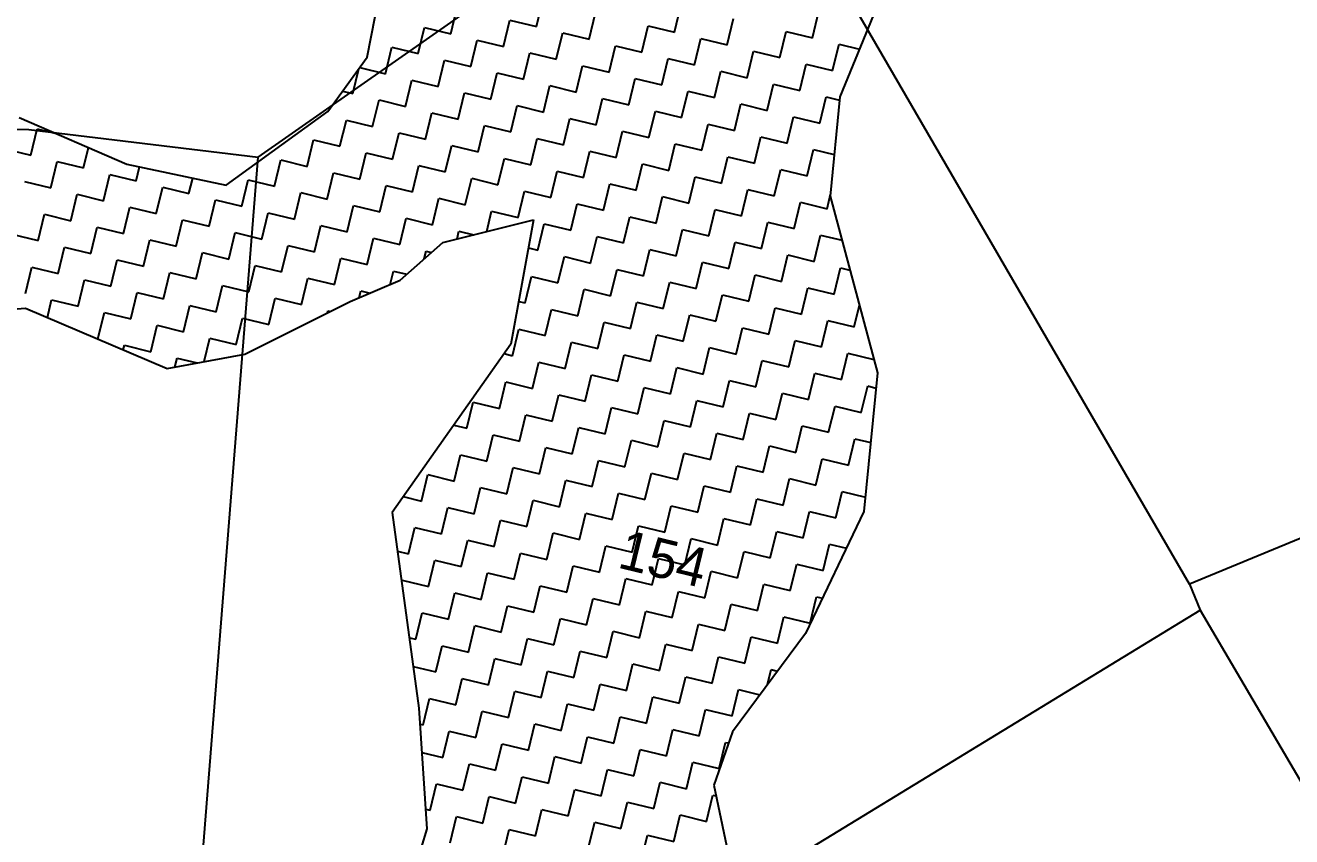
# Model space of a CAD drawing. Header units: metres. Extents: x 280481 to 282563, y 2046849 to 2049468.
# Drawn here: x 281354 to 281471.5, y 2048203.7 to 2048279 of the extents above; entities that cross this region are included whole.
import ezdxf
from ezdxf.enums import TextEntityAlignment as Align

# ---------------------------------------------------------------- set-up
doc = ezdxf.new("R2010")
doc.units = ezdxf.units.M
for name, color, linetype in [('POLY_HATCH', 12, 'Continuous'), ('POLY_PARCEL', 6, 'Continuous'), ('TEXT_PARCEL', 7, 'Continuous')]:
    doc.layers.add(name, color=color, linetype=linetype)
doc.styles.add('TEXT_MAP', font='')
doc.styles.get('TEXT_MAP').set_extended_font_data('Kruti Dev 050')

msp = doc.modelspace()

# ---------------------------------------------------------------- linework, layer by layer
at = {"layer": 'POLY_HATCH'}
for p, q in [((281385.69, 2048276.03), (281392.91, 2048312.48)), ((281434.85, 2048285.2), (281429.58, 2048272.34)), ((281382.05, 2048271), (281385.69, 2048276.03)), ((281429.58, 2048272.34), (281428.69, 2048263.14)), ((281372.59, 2048264.15), (281382.05, 2048271)), ((281353.38, 2048270.42), (281363.37, 2048266.11)), ((281363.37, 2048266.11), (281372.59, 2048264.15)), ((281428.69, 2048263.14), (281433.06, 2048246.75)), ((281392.71, 2048258.85), (281401.14, 2048260.94)), ((281401.14, 2048260.94), (281399.03, 2048249.39)), ((281388.75, 2048255.33), (281392.71, 2048258.85)), ((281384.13, 2048253.35), (281388.75, 2048255.33)), ((281374.33, 2048248.48), (281384.13, 2048253.35)), ((281345.21, 2048252.1), (281353.98, 2048252.73)), ((281353.98, 2048252.73), (281367.11, 2048247.13)), ((281399.03, 2048249.39), (281388.01, 2048233.79)), ((281367.11, 2048247.13), (281374.33, 2048248.48)), ((281433.06, 2048246.75), (281431.82, 2048233.87)), ((281388.01, 2048233.79), (281390.5, 2048215.62)), ((281431.82, 2048233.87), (281426.39, 2048222.55)), ((281426.39, 2048222.55), (281419.61, 2048213.43)), ((281390.5, 2048215.62), (281391.24, 2048204.41)), ((281419.61, 2048213.43), (281417.87, 2048208.48)), ((281417.87, 2048208.48), (281420.51, 2048195.89)), ((281391.24, 2048204.41), (281389.65, 2048199.28))]:
    msp.add_line(p, q, dxfattribs=at)
at = {"layer": 'POLY_HATCH', "linetype": 'Continuous'}
for p, q in [((281401.4, 2048278.88), (281401.99, 2048281.32)), ((281393.47, 2048278.21), (281394.06, 2048280.66)), ((281406.29, 2048277.69), (281406.89, 2048280.14)), ((281414.23, 2048278.36), (281414.82, 2048280.8)), ((281427.05, 2048277.84), (281427.64, 2048280.29)), ((281390.43, 2048276.36), (281391.02, 2048278.8)), ((281391.02, 2048278.8), (281393.47, 2048278.21)), ((281398.36, 2048277.02), (281398.95, 2048279.47)), ((281398.95, 2048279.47), (281401.4, 2048278.88)), ((281411.19, 2048276.5), (281411.78, 2048278.95)), ((281411.78, 2048278.95), (281414.23, 2048278.36)), ((281419.12, 2048277.17), (281419.71, 2048279.62)), ((281395.32, 2048275.17), (281395.91, 2048277.62)), ((281395.91, 2048277.62), (281398.36, 2048277.02)), ((281403.25, 2048275.84), (281403.85, 2048278.28)), ((281403.85, 2048278.28), (281406.29, 2048277.69)), ((281416.08, 2048275.32), (281416.67, 2048277.76)), ((281416.67, 2048277.76), (281419.12, 2048277.17)), ((281424.01, 2048275.99), (281424.6, 2048278.43)), ((281424.6, 2048278.43), (281427.05, 2048277.84)), ((281387.39, 2048274.5), (281387.98, 2048276.95)), ((281387.98, 2048276.95), (281390.43, 2048276.36)), ((281400.21, 2048273.98), (281400.81, 2048276.43)), ((281400.81, 2048276.43), (281403.25, 2048275.84)), ((281408.15, 2048274.65), (281408.74, 2048277.1)), ((281408.74, 2048277.1), (281411.19, 2048276.5)), ((281420.97, 2048274.13), (281421.57, 2048276.58)), ((281421.57, 2048276.58), (281424.01, 2048275.99)), ((281428.9, 2048274.8), (281429.5, 2048277.25)), ((281429.5, 2048277.25), (281431.4, 2048276.79)), ((281392.28, 2048273.32), (281392.88, 2048275.76)), ((281392.88, 2048275.76), (281395.32, 2048275.17)), ((281405.11, 2048272.8), (281405.7, 2048275.24)), ((281405.7, 2048275.24), (281408.15, 2048274.65)), ((281413.04, 2048273.47), (281413.63, 2048275.91)), ((281413.63, 2048275.91), (281416.08, 2048275.32)), ((281425.86, 2048272.95), (281426.46, 2048275.39)), ((281426.46, 2048275.39), (281428.9, 2048274.8)), ((281384.35, 2048272.65), (281384.91, 2048274.95)), ((281385, 2048275.08), (281387.39, 2048274.5)), ((281397.18, 2048272.13), (281397.77, 2048274.58)), ((281397.77, 2048274.58), (281400.21, 2048273.98)), ((281410, 2048271.61), (281410.59, 2048274.06)), ((281410.59, 2048274.06), (281413.04, 2048273.47)), ((281417.93, 2048272.28), (281418.53, 2048274.73)), ((281418.53, 2048274.73), (281420.97, 2048274.13)), ((281383.41, 2048272.88), (281384.35, 2048272.65)), ((281389.24, 2048271.46), (281389.84, 2048273.91)), ((281389.84, 2048273.91), (281392.28, 2048273.32)), ((281402.07, 2048270.94), (281402.66, 2048273.39)), ((281402.66, 2048273.39), (281405.11, 2048272.8)), ((281414.89, 2048270.43), (281415.49, 2048272.87)), ((281415.49, 2048272.87), (281417.93, 2048272.28)), ((281422.83, 2048271.09), (281423.42, 2048273.54)), ((281423.42, 2048273.54), (281425.86, 2048272.95)), ((281386.2, 2048269.61), (281386.8, 2048272.06)), ((281386.8, 2048272.06), (281389.24, 2048271.46)), ((281394.14, 2048270.28), (281394.73, 2048272.72)), ((281394.73, 2048272.72), (281397.18, 2048272.13)), ((281406.96, 2048269.76), (281407.55, 2048272.2)), ((281407.55, 2048272.2), (281410, 2048271.61)), ((281419.79, 2048269.24), (281420.38, 2048271.69)), ((281420.38, 2048271.69), (281422.83, 2048271.09)), ((281427.72, 2048269.91), (281428.31, 2048272.35)), ((281428.31, 2048272.35), (281429.55, 2048272.05)), ((281391.1, 2048268.42), (281391.69, 2048270.87)), ((281391.69, 2048270.87), (281394.14, 2048270.28)), ((281399.03, 2048269.09), (281399.62, 2048271.54)), ((281399.62, 2048271.54), (281402.07, 2048270.94)), ((281411.85, 2048268.57), (281412.45, 2048271.02)), ((281412.45, 2048271.02), (281414.89, 2048270.43)), ((281354.47, 2048266.94), (281355.07, 2048269.39)), ((281355.07, 2048269.39), (281356.69, 2048268.99)), ((281383.16, 2048267.76), (281383.76, 2048270.2)), ((281383.76, 2048270.2), (281386.2, 2048269.61)), ((281395.99, 2048267.24), (281396.58, 2048269.68)), ((281396.58, 2048269.68), (281399.03, 2048269.09)), ((281403.92, 2048267.9), (281404.51, 2048270.35)), ((281404.51, 2048270.35), (281406.96, 2048269.76)), ((281416.75, 2048267.39), (281417.34, 2048269.83)), ((281417.34, 2048269.83), (281419.79, 2048269.24)), ((281424.68, 2048268.05), (281425.27, 2048270.5)), ((281425.27, 2048270.5), (281427.72, 2048269.91)), ((281380.12, 2048265.9), (281380.72, 2048268.35)), ((281380.72, 2048268.35), (281383.16, 2048267.76)), ((281388.06, 2048266.57), (281388.65, 2048269.02)), ((281388.65, 2048269.02), (281391.1, 2048268.42)), ((281400.88, 2048266.05), (281401.48, 2048268.5)), ((281401.48, 2048268.5), (281403.92, 2048267.9)), ((281408.81, 2048266.72), (281409.41, 2048269.17)), ((281409.41, 2048269.17), (281411.85, 2048268.57)), ((281421.64, 2048266.2), (281422.23, 2048268.65)), ((281422.23, 2048268.65), (281424.68, 2048268.05)), ((281352.03, 2048267.53), (281354.47, 2048266.94)), ((281359.37, 2048265.75), (281359.83, 2048267.64)), ((281385.02, 2048264.72), (281385.61, 2048267.16)), ((281385.61, 2048267.16), (281388.06, 2048266.57)), ((281392.95, 2048265.38), (281393.54, 2048267.83)), ((281393.54, 2048267.83), (281395.99, 2048267.24)), ((281405.78, 2048264.87), (281406.37, 2048267.31)), ((281406.37, 2048267.31), (281408.81, 2048266.72)), ((281413.71, 2048265.53), (281414.3, 2048267.98)), ((281414.3, 2048267.98), (281416.75, 2048267.39)), ((281426.53, 2048265.01), (281427.13, 2048267.46)), ((281427.13, 2048267.46), (281429.06, 2048266.99)), ((281356.33, 2048263.9), (281356.92, 2048266.35)), ((281356.92, 2048266.35), (281359.37, 2048265.75)), ((281364.26, 2048264.57), (281364.57, 2048265.86)), ((281377.09, 2048264.05), (281377.68, 2048266.5)), ((281377.68, 2048266.5), (281380.12, 2048265.9)), ((281389.91, 2048263.53), (281390.5, 2048265.98)), ((281390.5, 2048265.98), (281392.95, 2048265.38)), ((281397.84, 2048264.2), (281398.44, 2048266.64)), ((281398.44, 2048266.64), (281400.88, 2048266.05)), ((281410.67, 2048263.68), (281411.26, 2048266.13)), ((281411.26, 2048266.13), (281413.71, 2048265.53)), ((281418.6, 2048264.35), (281419.19, 2048266.79)), ((281419.19, 2048266.79), (281421.64, 2048266.2)), ((281361.22, 2048262.71), (281361.81, 2048265.16)), ((281361.81, 2048265.16), (281364.26, 2048264.57)), ((281369.15, 2048263.38), (281369.5, 2048264.81)), ((281374.05, 2048262.2), (281374.64, 2048264.64)), ((281374.64, 2048264.64), (281377.09, 2048264.05)), ((281381.98, 2048262.86), (281382.57, 2048265.31)), ((281382.57, 2048265.31), (281385.02, 2048264.72)), ((281394.8, 2048262.34), (281395.4, 2048264.79)), ((281395.4, 2048264.79), (281397.84, 2048264.2)), ((281402.74, 2048263.01), (281403.33, 2048265.46)), ((281403.33, 2048265.46), (281405.78, 2048264.87)), ((281415.56, 2048262.49), (281416.15, 2048264.94)), ((281416.15, 2048264.94), (281418.6, 2048264.35)), ((281423.49, 2048263.16), (281424.09, 2048265.61)), ((281424.09, 2048265.61), (281426.53, 2048265.01)), ((281353.88, 2048264.49), (281356.33, 2048263.9)), ((281366.11, 2048261.53), (281366.71, 2048263.97)), ((281366.71, 2048263.97), (281369.15, 2048263.38)), ((281378.94, 2048261.01), (281379.53, 2048263.46)), ((281379.53, 2048263.46), (281381.98, 2048262.86)), ((281386.87, 2048261.68), (281387.46, 2048264.12)), ((281387.46, 2048264.12), (281389.91, 2048263.53)), ((281399.7, 2048261.16), (281400.29, 2048263.6)), ((281400.29, 2048263.6), (281402.74, 2048263.01)), ((281407.63, 2048261.83), (281408.22, 2048264.27)), ((281408.22, 2048264.27), (281410.67, 2048263.68)), ((281420.45, 2048261.31), (281421.05, 2048263.75)), ((281421.05, 2048263.75), (281423.49, 2048263.16)), ((281358.18, 2048260.86), (281358.77, 2048263.31)), ((281358.77, 2048263.31), (281361.22, 2048262.71)), ((281371.01, 2048260.34), (281371.6, 2048262.79)), ((281371.6, 2048262.79), (281374.05, 2048262.2)), ((281391.76, 2048260.49), (281392.36, 2048262.94)), ((281392.36, 2048262.94), (281394.8, 2048262.34)), ((281404.59, 2048259.97), (281405.18, 2048262.42)), ((281405.18, 2048262.42), (281407.63, 2048261.83)), ((281412.52, 2048260.64), (281413.11, 2048263.09)), ((281413.11, 2048263.09), (281415.56, 2048262.49)), ((281425.35, 2048260.12), (281425.94, 2048262.57)), ((281425.94, 2048262.57), (281428.39, 2048261.97)), ((281428.39, 2048261.97), (281428.71, 2048263.31)), ((281355.14, 2048259.01), (281355.74, 2048261.45)), ((281355.74, 2048261.45), (281358.18, 2048260.86)), ((281363.07, 2048259.67), (281363.67, 2048262.12)), ((281363.67, 2048262.12), (281366.11, 2048261.53)), ((281375.9, 2048259.16), (281376.49, 2048261.6)), ((281376.49, 2048261.6), (281378.94, 2048261.01)), ((281383.83, 2048259.82), (281384.42, 2048262.27)), ((281384.42, 2048262.27), (281386.87, 2048261.68)), ((281396.79, 2048259.86), (281397.25, 2048261.75)), ((281397.25, 2048261.75), (281399.7, 2048261.16)), ((281409.48, 2048258.79), (281410.07, 2048261.23)), ((281410.07, 2048261.23), (281412.52, 2048260.64)), ((281417.41, 2048259.45), (281418.01, 2048261.9)), ((281418.01, 2048261.9), (281420.45, 2048261.31)), ((281360.03, 2048257.82), (281360.63, 2048260.27)), ((281360.63, 2048260.27), (281363.07, 2048259.67)), ((281367.97, 2048258.49), (281368.56, 2048260.93)), ((281368.56, 2048260.93), (281371.01, 2048260.34)), ((281380.79, 2048257.97), (281381.39, 2048260.42)), ((281381.39, 2048260.42), (281383.83, 2048259.82)), ((281388.72, 2048258.64), (281389.32, 2048261.08)), ((281389.32, 2048261.08), (281391.76, 2048260.49)), ((281401.55, 2048258.12), (281402.14, 2048260.57)), ((281402.14, 2048260.57), (281404.59, 2048259.97)), ((281414.37, 2048257.6), (281414.97, 2048260.05)), ((281414.97, 2048260.05), (281417.41, 2048259.45)), ((281422.31, 2048258.27), (281422.9, 2048260.71)), ((281422.9, 2048260.71), (281425.35, 2048260.12)), ((281352.7, 2048259.6), (281355.14, 2048259.01)), ((281364.93, 2048256.63), (281365.52, 2048259.08)), ((281365.52, 2048259.08), (281367.97, 2048258.49)), ((281372.86, 2048257.3), (281373.45, 2048259.75)), ((281373.45, 2048259.75), (281375.9, 2048259.16)), ((281385.69, 2048256.78), (281386.28, 2048259.23)), ((281386.28, 2048259.23), (281388.72, 2048258.64)), ((281394.04, 2048259.18), (281394.21, 2048259.9)), ((281394.21, 2048259.9), (281395.59, 2048259.56)), ((281406.44, 2048256.93), (281407.04, 2048259.38)), ((281407.04, 2048259.38), (281409.48, 2048258.79)), ((281419.27, 2048256.41), (281419.86, 2048258.86)), ((281419.86, 2048258.86), (281422.31, 2048258.27)), ((281427.2, 2048257.08), (281427.79, 2048259.53)), ((281427.79, 2048259.53), (281429.78, 2048259.05)), ((281357, 2048255.97), (281357.59, 2048258.41)), ((281357.59, 2048258.41), (281360.03, 2048257.82)), ((281369.82, 2048255.45), (281370.41, 2048257.9)), ((281370.41, 2048257.9), (281372.86, 2048257.3)), ((281377.75, 2048256.12), (281378.35, 2048258.56)), ((281378.35, 2048258.56), (281380.79, 2048257.97)), ((281391, 2048257.33), (281391.17, 2048258.04)), ((281391.17, 2048258.04), (281391.67, 2048257.92)), ((281400.67, 2048258.33), (281401.55, 2048258.12)), ((281411.34, 2048255.75), (281411.93, 2048258.19)), ((281411.93, 2048258.19), (281414.37, 2048257.6)), ((281424.16, 2048255.23), (281424.75, 2048257.68)), ((281424.75, 2048257.68), (281427.2, 2048257.08)), ((281353.96, 2048254.11), (281354.55, 2048256.56)), ((281354.55, 2048256.56), (281357, 2048255.97)), ((281361.89, 2048254.78), (281362.48, 2048257.23)), ((281362.48, 2048257.23), (281364.93, 2048256.63)), ((281374.71, 2048254.26), (281375.31, 2048256.71)), ((281375.31, 2048256.71), (281377.75, 2048256.12)), ((281382.65, 2048254.93), (281383.24, 2048257.38)), ((281383.24, 2048257.38), (281385.69, 2048256.78)), ((281403.4, 2048255.08), (281404, 2048257.53)), ((281404, 2048257.53), (281406.44, 2048256.93)), ((281416.23, 2048254.56), (281416.82, 2048257.01)), ((281416.82, 2048257.01), (281419.27, 2048256.41)), ((281429.05, 2048254.04), (281429.65, 2048256.49)), ((281429.65, 2048256.49), (281430.52, 2048256.28)), ((281358.85, 2048252.93), (281359.44, 2048255.37)), ((281359.44, 2048255.37), (281361.89, 2048254.78)), ((281366.78, 2048253.6), (281367.37, 2048256.04)), ((281367.37, 2048256.04), (281369.82, 2048255.45)), ((281379.61, 2048253.08), (281380.2, 2048255.52)), ((281380.2, 2048255.52), (281382.65, 2048254.93)), ((281387.83, 2048254.93), (281388.13, 2048256.19)), ((281388.13, 2048256.19), (281389.38, 2048255.89)), ((281400.36, 2048253.23), (281400.96, 2048255.67)), ((281400.96, 2048255.67), (281403.4, 2048255.08)), ((281408.3, 2048253.89), (281408.89, 2048256.34)), ((281408.89, 2048256.34), (281411.34, 2048255.75)), ((281421.12, 2048253.38), (281421.71, 2048255.82)), ((281421.71, 2048255.82), (281424.16, 2048255.23)), ((281363.74, 2048251.74), (281364.33, 2048254.19)), ((281364.33, 2048254.19), (281366.78, 2048253.6)), ((281371.67, 2048252.41), (281372.27, 2048254.86)), ((281372.27, 2048254.86), (281374.71, 2048254.26)), ((281384.94, 2048253.69), (281385.09, 2048254.34)), ((281385.09, 2048254.34), (281385.96, 2048254.13)), ((281405.26, 2048252.04), (281405.85, 2048254.49)), ((281405.85, 2048254.49), (281408.3, 2048253.89)), ((281413.19, 2048252.71), (281413.78, 2048255.15)), ((281413.78, 2048255.15), (281416.23, 2048254.56)), ((281426.01, 2048252.19), (281426.61, 2048254.64)), ((281426.61, 2048254.64), (281429.05, 2048254.04)), ((281356, 2048251.87), (281356.4, 2048253.52)), ((281356.4, 2048253.52), (281358.85, 2048252.93)), ((281368.63, 2048250.56), (281369.23, 2048253)), ((281369.23, 2048253), (281371.67, 2048252.41)), ((281376.57, 2048251.22), (281377.16, 2048253.67)), ((281377.16, 2048253.67), (281379.61, 2048253.08)), ((281399.76, 2048253.37), (281400.36, 2048253.23)), ((281410.15, 2048250.85), (281410.74, 2048253.3)), ((281410.74, 2048253.3), (281413.19, 2048252.71)), ((281418.08, 2048251.52), (281418.67, 2048253.97)), ((281418.67, 2048253.97), (281421.12, 2048253.38)), ((281430.91, 2048251), (281431.39, 2048253.01)), ((281360.7, 2048249.89), (281361.3, 2048252.33)), ((281361.3, 2048252.33), (281363.74, 2048251.74)), ((281373.53, 2048249.37), (281374.12, 2048251.82)), ((281374.12, 2048251.82), (281376.57, 2048251.22)), ((281382.01, 2048252.29), (281382.05, 2048252.48)), ((281382.05, 2048252.48), (281382.28, 2048252.43)), ((281402.22, 2048250.19), (281402.81, 2048252.63)), ((281402.81, 2048252.63), (281405.26, 2048252.04)), ((281415.04, 2048249.67), (281415.64, 2048252.11)), ((281415.64, 2048252.11), (281418.08, 2048251.52)), ((281422.97, 2048250.34), (281423.57, 2048252.78)), ((281423.57, 2048252.78), (281426.01, 2048252.19)), ((281365.6, 2048248.7), (281366.19, 2048251.15)), ((281366.19, 2048251.15), (281368.63, 2048250.56)), ((281399.18, 2048248.33), (281399.77, 2048250.78)), ((281399.77, 2048250.78), (281402.22, 2048250.19)), ((281407.11, 2048249), (281407.7, 2048251.45)), ((281407.7, 2048251.45), (281410.15, 2048250.85)), ((281419.94, 2048248.48), (281420.53, 2048250.93)), ((281420.53, 2048250.93), (281422.97, 2048250.34)), ((281427.87, 2048249.15), (281428.46, 2048251.6)), ((281428.46, 2048251.6), (281430.91, 2048251)), ((281360.56, 2048249.92), (281360.7, 2048249.89)), ((281370.55, 2048247.78), (281371.08, 2048249.96)), ((281371.08, 2048249.96), (281373.53, 2048249.37)), ((281404.07, 2048247.15), (281404.66, 2048249.59)), ((281404.66, 2048249.59), (281407.11, 2048249)), ((281412, 2048247.81), (281412.6, 2048250.26)), ((281412.6, 2048250.26), (281415.04, 2048249.67)), ((281424.83, 2048247.3), (281425.42, 2048249.74)), ((281425.42, 2048249.74), (281427.87, 2048249.15)), ((281363.04, 2048248.87), (281363.15, 2048249.3)), ((281363.15, 2048249.3), (281365.6, 2048248.7)), ((281398.42, 2048248.52), (281399.18, 2048248.33)), ((281408.96, 2048245.96), (281409.56, 2048248.41)), ((281409.56, 2048248.41), (281412, 2048247.81)), ((281416.9, 2048246.63), (281417.49, 2048249.08)), ((281417.49, 2048249.08), (281419.94, 2048248.48)), ((281429.72, 2048246.11), (281430.31, 2048248.56)), ((281430.31, 2048248.56), (281432.74, 2048247.97)), ((281367.84, 2048247.27), (281368.04, 2048248.11)), ((281368.04, 2048248.11), (281369.91, 2048247.66)), ((281401.03, 2048245.29), (281401.62, 2048247.74)), ((281401.62, 2048247.74), (281404.07, 2048247.15)), ((281413.86, 2048244.78), (281414.45, 2048247.22)), ((281414.45, 2048247.22), (281416.9, 2048246.63)), ((281421.79, 2048245.44), (281422.38, 2048247.89)), ((281422.38, 2048247.89), (281424.83, 2048247.3)), ((281397.99, 2048243.44), (281398.58, 2048245.89)), ((281398.58, 2048245.89), (281401.03, 2048245.29)), ((281405.92, 2048244.11), (281406.52, 2048246.55)), ((281406.52, 2048246.55), (281408.96, 2048245.96)), ((281418.75, 2048243.59), (281419.34, 2048246.04)), ((281419.34, 2048246.04), (281421.79, 2048245.44)), ((281426.68, 2048244.26), (281427.27, 2048246.7)), ((281427.27, 2048246.7), (281429.72, 2048246.11)), ((281402.88, 2048242.25), (281403.48, 2048244.7)), ((281403.48, 2048244.7), (281405.92, 2048244.11)), ((281410.82, 2048242.92), (281411.41, 2048245.37)), ((281411.41, 2048245.37), (281413.86, 2048244.78)), ((281423.64, 2048242.4), (281424.24, 2048244.85)), ((281424.24, 2048244.85), (281426.68, 2048244.26)), ((281431.57, 2048243.07), (281432.17, 2048245.52)), ((281432.17, 2048245.52), (281432.93, 2048245.33)), ((281394.95, 2048241.59), (281395.55, 2048244.03)), ((281395.55, 2048244.03), (281397.99, 2048243.44)), ((281407.78, 2048241.07), (281408.37, 2048243.51)), ((281408.37, 2048243.51), (281410.82, 2048242.92)), ((281415.71, 2048241.74), (281416.3, 2048244.18)), ((281416.3, 2048244.18), (281418.75, 2048243.59)), ((281428.53, 2048241.22), (281429.13, 2048243.66)), ((281429.13, 2048243.66), (281431.57, 2048243.07)), ((281399.85, 2048240.4), (281400.44, 2048242.85)), ((281400.44, 2048242.85), (281402.88, 2048242.25)), ((281412.67, 2048239.88), (281413.26, 2048242.33)), ((281413.26, 2048242.33), (281415.71, 2048241.74)), ((281420.6, 2048240.55), (281421.2, 2048243)), ((281421.2, 2048243), (281423.64, 2048242.4)), ((281393.73, 2048241.88), (281394.95, 2048241.59)), ((281404.74, 2048239.21), (281405.33, 2048241.66)), ((281405.33, 2048241.66), (281407.78, 2048241.07)), ((281417.56, 2048238.7), (281418.16, 2048241.14)), ((281418.16, 2048241.14), (281420.6, 2048240.55)), ((281425.5, 2048239.36), (281426.09, 2048241.81)), ((281426.09, 2048241.81), (281428.53, 2048241.22)), ((281396.81, 2048238.55), (281397.4, 2048240.99)), ((281397.4, 2048240.99), (281399.85, 2048240.4)), ((281409.63, 2048238.03), (281410.22, 2048240.48)), ((281410.22, 2048240.48), (281412.67, 2048239.88)), ((281422.46, 2048237.51), (281423.05, 2048239.96)), ((281423.05, 2048239.96), (281425.5, 2048239.36)), ((281430.39, 2048238.18), (281430.98, 2048240.62)), ((281430.98, 2048240.62), (281432.44, 2048240.27)), ((281393.77, 2048236.69), (281394.36, 2048239.14)), ((281394.36, 2048239.14), (281396.81, 2048238.55)), ((281401.7, 2048237.36), (281402.29, 2048239.81)), ((281402.29, 2048239.81), (281404.74, 2048239.21)), ((281414.52, 2048236.84), (281415.12, 2048239.29)), ((281415.12, 2048239.29), (281417.56, 2048238.7)), ((281427.35, 2048236.32), (281427.94, 2048238.77)), ((281427.94, 2048238.77), (281430.39, 2048238.18)), ((281398.66, 2048235.51), (281399.25, 2048237.95)), ((281399.25, 2048237.95), (281401.7, 2048237.36)), ((281406.59, 2048236.18), (281407.18, 2048238.62)), ((281407.18, 2048238.62), (281409.63, 2048238.03)), ((281419.42, 2048235.66), (281420.01, 2048238.1)), ((281420.01, 2048238.1), (281422.46, 2048237.51)), ((281390.73, 2048234.84), (281391.32, 2048237.29)), ((281391.32, 2048237.29), (281393.77, 2048236.69)), ((281403.55, 2048234.32), (281404.15, 2048236.77)), ((281404.15, 2048236.77), (281406.59, 2048236.18)), ((281411.48, 2048234.99), (281412.08, 2048237.44)), ((281412.08, 2048237.44), (281414.52, 2048236.84)), ((281424.31, 2048234.47), (281424.9, 2048236.92)), ((281424.9, 2048236.92), (281427.35, 2048236.32)), ((281389.04, 2048235.25), (281390.73, 2048234.84)), ((281395.62, 2048233.65), (281396.21, 2048236.1)), ((281396.21, 2048236.1), (281398.66, 2048235.51)), ((281408.45, 2048233.14), (281409.04, 2048235.58)), ((281409.04, 2048235.58), (281411.48, 2048234.99)), ((281416.38, 2048233.8), (281416.97, 2048236.25)), ((281416.97, 2048236.25), (281419.42, 2048235.66)), ((281429.2, 2048233.29), (281429.8, 2048235.73)), ((281429.8, 2048235.73), (281431.95, 2048235.21)), ((281392.58, 2048231.8), (281393.17, 2048234.25)), ((281393.17, 2048234.25), (281395.62, 2048233.65)), ((281400.51, 2048232.47), (281401.11, 2048234.92)), ((281401.11, 2048234.92), (281403.55, 2048234.32)), ((281413.34, 2048231.95), (281413.93, 2048234.4)), ((281413.93, 2048234.4), (281416.38, 2048233.8)), ((281421.27, 2048232.62), (281421.86, 2048235.06)), ((281421.86, 2048235.06), (281424.31, 2048234.47)), ((281397.47, 2048230.62), (281398.07, 2048233.06)), ((281398.07, 2048233.06), (281400.51, 2048232.47)), ((281405.41, 2048231.28), (281406, 2048233.73)), ((281406, 2048233.73), (281408.45, 2048233.14)), ((281418.23, 2048230.76), (281418.82, 2048233.21)), ((281418.82, 2048233.21), (281421.27, 2048232.62)), ((281426.16, 2048231.43), (281426.76, 2048233.88)), ((281426.76, 2048233.88), (281429.2, 2048233.29)), ((281389.54, 2048229.95), (281390.13, 2048232.39)), ((281390.13, 2048232.39), (281392.58, 2048231.8)), ((281402.37, 2048229.43), (281402.96, 2048231.88)), ((281402.96, 2048231.88), (281405.41, 2048231.28)), ((281410.3, 2048230.1), (281410.89, 2048232.54)), ((281410.89, 2048232.54), (281413.34, 2048231.95)), ((281423.12, 2048229.58), (281423.72, 2048232.02)), ((281423.72, 2048232.02), (281426.16, 2048231.43)), ((281394.43, 2048228.76), (281395.03, 2048231.21)), ((281395.03, 2048231.21), (281397.47, 2048230.62)), ((281407.26, 2048228.24), (281407.85, 2048230.69)), ((281407.85, 2048230.69), (281410.3, 2048230.1)), ((281415.19, 2048228.91), (281415.78, 2048231.36)), ((281415.78, 2048231.36), (281418.23, 2048230.76)), ((281428.02, 2048228.39), (281428.61, 2048230.84)), ((281428.61, 2048230.84), (281430.19, 2048230.46)), ((281388.51, 2048230.2), (281389.54, 2048229.95)), ((281399.33, 2048227.58), (281399.92, 2048230.02)), ((281399.92, 2048230.02), (281402.37, 2048229.43)), ((281412.15, 2048227.06), (281412.74, 2048229.5)), ((281412.74, 2048229.5), (281415.19, 2048228.91)), ((281420.08, 2048227.72), (281420.68, 2048230.17)), ((281420.68, 2048230.17), (281423.12, 2048229.58)), ((281391.39, 2048226.91), (281391.99, 2048229.35)), ((281391.99, 2048229.35), (281394.43, 2048228.76)), ((281404.22, 2048226.39), (281404.81, 2048228.84)), ((281404.81, 2048228.84), (281407.26, 2048228.24)), ((281417.04, 2048225.87), (281417.64, 2048228.32)), ((281417.64, 2048228.32), (281420.08, 2048227.72)), ((281424.98, 2048226.54), (281425.57, 2048228.99)), ((281425.57, 2048228.99), (281428.02, 2048228.39)), ((281388.9, 2048227.31), (281388.95, 2048227.5)), ((281388.95, 2048227.5), (281391.39, 2048226.91)), ((281396.29, 2048225.72), (281396.88, 2048228.17)), ((281396.88, 2048228.17), (281399.33, 2048227.58)), ((281409.11, 2048225.2), (281409.71, 2048227.65)), ((281409.71, 2048227.65), (281412.15, 2048227.06)), ((281421.94, 2048224.69), (281422.53, 2048227.13)), ((281422.53, 2048227.13), (281424.98, 2048226.54)), ((281393.25, 2048223.87), (281393.84, 2048226.32)), ((281393.84, 2048226.32), (281396.29, 2048225.72)), ((281401.18, 2048224.54), (281401.77, 2048226.98)), ((281401.77, 2048226.98), (281404.22, 2048226.39)), ((281414.01, 2048224.02), (281414.6, 2048226.46)), ((281414.6, 2048226.46), (281417.04, 2048225.87)), ((281426.83, 2048223.5), (281427.42, 2048225.95)), ((281427.42, 2048225.95), (281427.96, 2048225.82)), ((281398.14, 2048222.68), (281398.73, 2048225.13)), ((281398.73, 2048225.13), (281401.18, 2048224.54)), ((281406.07, 2048223.35), (281406.67, 2048225.8)), ((281406.67, 2048225.8), (281409.11, 2048225.2)), ((281418.9, 2048222.83), (281419.49, 2048225.28)), ((281419.49, 2048225.28), (281421.94, 2048224.69)), ((281390.21, 2048222.02), (281390.8, 2048224.46)), ((281390.8, 2048224.46), (281393.25, 2048223.87)), ((281403.03, 2048221.5), (281403.63, 2048223.94)), ((281403.63, 2048223.94), (281406.07, 2048223.35)), ((281410.97, 2048222.16), (281411.56, 2048224.61)), ((281411.56, 2048224.61), (281414.01, 2048224.02)), ((281423.79, 2048221.65), (281424.38, 2048224.09)), ((281424.38, 2048224.09), (281426.83, 2048223.5)), ((281395.1, 2048220.83), (281395.69, 2048223.28)), ((281395.69, 2048223.28), (281398.14, 2048222.68)), ((281407.93, 2048220.31), (281408.52, 2048222.76)), ((281408.52, 2048222.76), (281410.97, 2048222.16)), ((281415.86, 2048220.98), (281416.45, 2048223.42)), ((281416.45, 2048223.42), (281418.9, 2048222.83)), ((281389.61, 2048222.16), (281390.21, 2048222.02)), ((281392.06, 2048218.98), (281392.66, 2048221.42)), ((281392.66, 2048221.42), (281395.1, 2048220.83)), ((281399.99, 2048219.64), (281400.59, 2048222.09)), ((281400.59, 2048222.09), (281403.03, 2048221.5)), ((281412.82, 2048219.13), (281413.41, 2048221.57)), ((281413.41, 2048221.57), (281415.86, 2048220.98)), ((281420.75, 2048219.79), (281421.34, 2048222.24)), ((281421.34, 2048222.24), (281423.79, 2048221.65)), ((281396.95, 2048217.79), (281397.55, 2048220.24)), ((281397.55, 2048220.24), (281399.99, 2048219.64)), ((281404.89, 2048218.46), (281405.48, 2048220.9)), ((281405.48, 2048220.9), (281407.93, 2048220.31)), ((281417.71, 2048217.94), (281418.31, 2048220.39)), ((281418.31, 2048220.39), (281420.75, 2048219.79)), ((281389.97, 2048219.48), (281392.06, 2048218.98)), ((281401.85, 2048216.6), (281402.44, 2048219.05)), ((281402.44, 2048219.05), (281404.89, 2048218.46)), ((281409.78, 2048217.27), (281410.37, 2048219.72)), ((281410.37, 2048219.72), (281412.82, 2048219.13)), ((281422.86, 2048217.81), (281423.2, 2048219.2)), ((281423.2, 2048219.2), (281423.79, 2048219.06)), ((281393.92, 2048215.94), (281394.51, 2048218.38)), ((281394.51, 2048218.38), (281396.95, 2048217.79)), ((281406.74, 2048215.42), (281407.33, 2048217.86)), ((281407.33, 2048217.86), (281409.78, 2048217.27)), ((281414.67, 2048216.09), (281415.27, 2048218.53)), ((281415.27, 2048218.53), (281417.71, 2048217.94)), ((281390.88, 2048214.08), (281391.47, 2048216.53)), ((281391.47, 2048216.53), (281393.92, 2048215.94)), ((281398.81, 2048214.75), (281399.4, 2048217.2)), ((281399.4, 2048217.2), (281401.85, 2048216.6)), ((281411.63, 2048214.23), (281412.23, 2048216.68)), ((281412.23, 2048216.68), (281414.67, 2048216.09)), ((281419.57, 2048214.9), (281420.16, 2048217.35)), ((281420.16, 2048217.35), (281422.16, 2048216.86)), ((281395.77, 2048212.9), (281396.36, 2048215.34)), ((281396.36, 2048215.34), (281398.81, 2048214.75)), ((281403.7, 2048213.56), (281404.29, 2048216.01)), ((281404.29, 2048216.01), (281406.74, 2048215.42)), ((281416.53, 2048213.05), (281417.12, 2048215.49)), ((281417.12, 2048215.49), (281419.57, 2048214.9)), ((281390.6, 2048214.15), (281390.88, 2048214.08)), ((281400.66, 2048211.71), (281401.25, 2048214.16)), ((281401.25, 2048214.16), (281403.7, 2048213.56)), ((281408.59, 2048212.38), (281409.19, 2048214.83)), ((281409.19, 2048214.83), (281411.63, 2048214.23)), ((281392.73, 2048211.04), (281393.32, 2048213.49)), ((281393.32, 2048213.49), (281395.77, 2048212.9)), ((281405.55, 2048210.53), (281406.15, 2048212.97)), ((281406.15, 2048212.97), (281408.59, 2048212.38)), ((281413.49, 2048211.19), (281414.08, 2048213.64)), ((281414.08, 2048213.64), (281416.53, 2048213.05)), ((281397.62, 2048209.86), (281398.22, 2048212.3)), ((281398.22, 2048212.3), (281400.66, 2048211.71)), ((281410.45, 2048209.34), (281411.04, 2048211.79)), ((281411.04, 2048211.79), (281413.49, 2048211.19)), ((281418.38, 2048210.01), (281418.97, 2048212.45)), ((281418.97, 2048212.45), (281419.24, 2048212.39)), ((281390.77, 2048211.52), (281392.73, 2048211.04)), ((281402.52, 2048208.67), (281403.11, 2048211.12)), ((281403.11, 2048211.12), (281405.55, 2048210.53)), ((281415.34, 2048208.15), (281415.93, 2048210.6)), ((281415.93, 2048210.6), (281418.38, 2048210.01)), ((281394.58, 2048208), (281395.18, 2048210.45)), ((281395.18, 2048210.45), (281397.62, 2048209.86)), ((281407.41, 2048207.49), (281408, 2048209.93)), ((281408, 2048209.93), (281410.45, 2048209.34)), ((281391.54, 2048206.15), (281392.14, 2048208.6)), ((281392.14, 2048208.6), (281394.58, 2048208)), ((281399.48, 2048206.82), (281400.07, 2048209.26)), ((281400.07, 2048209.26), (281402.52, 2048208.67)), ((281412.3, 2048206.3), (281412.89, 2048208.75)), ((281412.89, 2048208.75), (281415.34, 2048208.15)), ((281396.44, 2048204.96), (281397.03, 2048207.41)), ((281397.03, 2048207.41), (281399.48, 2048206.82)), ((281404.37, 2048205.63), (281404.96, 2048208.08)), ((281404.96, 2048208.08), (281407.41, 2048207.49)), ((281417.19, 2048205.11), (281417.79, 2048207.56)), ((281417.79, 2048207.56), (281418.07, 2048207.49)), ((281391.12, 2048206.25), (281391.54, 2048206.15)), ((281401.33, 2048203.78), (281401.92, 2048206.23)), ((281401.92, 2048206.23), (281404.37, 2048205.63)), ((281409.26, 2048204.45), (281409.85, 2048206.89)), ((281409.85, 2048206.89), (281412.3, 2048206.3)), ((281393.4, 2048203.11), (281393.99, 2048205.56)), ((281393.99, 2048205.56), (281396.44, 2048204.96)), ((281406.22, 2048202.59), (281406.82, 2048205.04)), ((281406.82, 2048205.04), (281409.26, 2048204.45)), ((281414.15, 2048203.26), (281414.75, 2048205.71)), ((281414.75, 2048205.71), (281417.19, 2048205.11)), ((281398.29, 2048201.93), (281398.88, 2048204.37)), ((281398.88, 2048204.37), (281401.33, 2048203.78)), ((281411.12, 2048201.41), (281411.71, 2048203.85)), ((281411.71, 2048203.85), (281414.15, 2048203.26))]:
    msp.add_line(p, q, dxfattribs=at)
at = {"layer": 'POLY_PARCEL'}
for p, q in [((281375.58, 2048266.76), (281420.72, 2048298.31)), ((281462.04, 2048227.12), (281420.72, 2048298.31)), ((281254.29, 2048271.24), (281354.29, 2048269.32)), ((281354.29, 2048269.32), (281375.58, 2048266.76)), ((281367.5, 2048165.3), (281375.58, 2048266.76)), ((281533.61, 2048256.81), (281462.04, 2048227.12)), ((281462.04, 2048227.12), (281463.03, 2048224.73)), ((281403.94, 2048188.67), (281463.03, 2048224.73)), ((281463.03, 2048224.73), (281511.83, 2048141.51))]:
    msp.add_line(p, q, dxfattribs=at)

# ---------------------------------------------------------------- texts
at = {"layer": 'TEXT_PARCEL', "style": 'TEXT_MAP'}
msp.add_text('154', height=3.625, rotation=346.3752, dxfattribs=at).set_placement((281412.76, 2048227.74), align=Align.CENTER)

doc.saveas('drawing.dxf')
